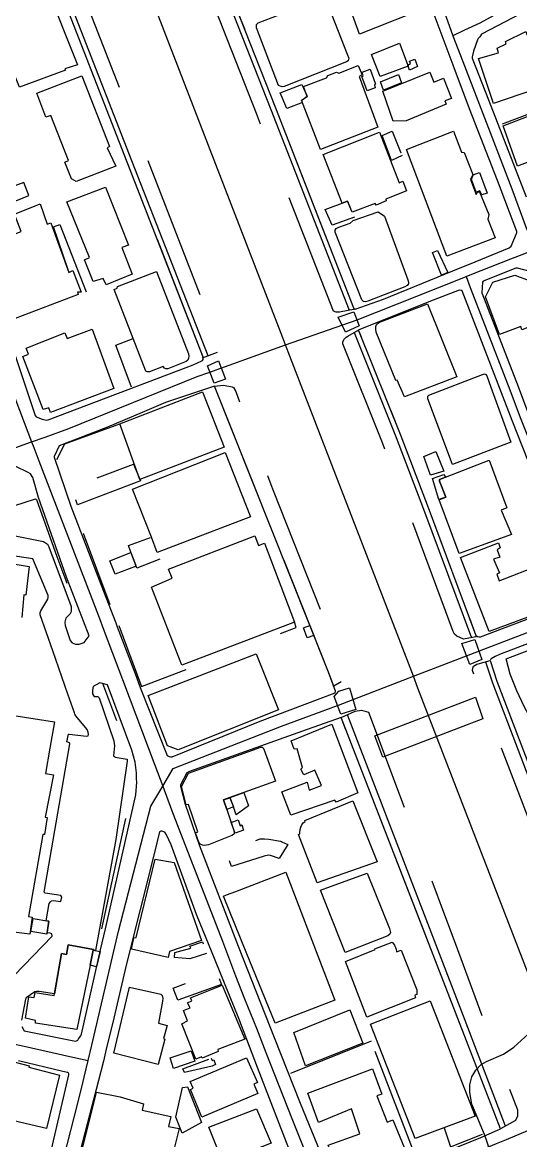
# Model space of a CAD drawing. Header units: millimetres. Extents: x 198785 to 203305, y 542885 to 545889.
# Drawn here: x 200724.9 to 200851.3, y 543112 to 543395.9 of the extents above; entities that cross this region are included whole.
import ezdxf

# ---------------------------------------------------------------- set-up
doc = ezdxf.new("R2010")
doc.units = ezdxf.units.MM
for name, pattern in [('FENCE_25K', [54.3, 28.7, -9.2, -16.4]), ('HIDDEN_BULD_25K', [28.8, 18.4, -10.4]), ('HIDDEN_IN_25K', [56.5, 36.5, -20])]:
    doc.linetypes.add(name, pattern=pattern)
for name, color, linetype in [('A0013114', 253, 'Continuous'), ('A0013117', 253, 'Continuous'), ('A0013118', 253, 'Continuous'), ('A0023214', 253, 'Continuous'), ('A0023217', 253, 'Continuous'), ('A0033324', 253, 'Continuous'), ('A0033327', 253, 'Continuous'), ('A0043325', 253, 'Continuous'), ('B0014111', 253, 'Continuous'), ('B0014113', 253, 'Continuous'), ('B0014115', 253, 'Continuous'), ('B0014116', 253, 'Continuous'), ('B0014118', 253, 'Continuous'), ('B0024120', 253, 'Continuous'), ('C0076117', 253, 'Continuous'), ('F0017111', 253, 'Continuous'), ('F0047224', 253, 'Continuous')]:
    doc.layers.add(name, color=color, linetype=linetype)

msp = doc.modelspace()

# ---------------------------------------------------------------- linework, layer by layer
at = {"layer": 'A0013114'}
for points in [[(200769.64, 543424.81), (200769.45, 543424.64), (200769.38, 543424.25), (200772.34, 543416.88), (200789.11, 543374.17), (200808.91, 543323.39), (200809.33, 543323.08)], [(200770.78, 543310.32), (200770.83, 543310.88), (200732.19, 543409.99)], [(200810.28, 543317.86), (200810.21, 543317.67), (200820.93, 543290.94), (200827.84, 543272.73), (200839.97, 543240.26), (200840.28, 543239.98)], [(200804.37, 543226.06), (200802.61, 543230.91), (200773.69, 543303.52)], [(200843.58, 543233.87), (200845.33, 543228.6), (200864.92, 543177.38), (200869.97, 543164.57), (200883.92, 543130.08)], [(200846.2, 543114.97), (200837.63, 543137.3), (200805.78, 543219.43)]]:
    msp.add_lwpolyline(points, dxfattribs=at)
at = {"layer": 'A0013117'}
for points in [[(200809.33, 543323.08), (200816.57, 543325.59), (200834.14, 543332.76), (200839.78, 543335.06), (200848.46, 543338.6), (200848.92, 543339.09), (200850.32, 543342.28), (200850.35, 543342.47), (200850.37, 543342.79), (200845.44, 543355.77), (200838.36, 543373.92), (200834.22, 543385.01), (200831.46, 543392.43), (200829.92, 543396.52), (200823.81, 543412.84), (200813.9, 543437.86), (200813.22, 543438.69), (200811.8, 543439.39), (200809.64, 543440.09), (200808.97, 543440.11), (200808.77, 543440.11), (200808.11, 543440.07), (200806.7, 543439.76), (200769.64, 543424.81)], [(200863.14, 543404.34), (200841.42, 543392.88), (200840.95, 543392.21), (200840.86, 543392.12), (200840.6, 543391.79), (200840.43, 543391.41), (200839.35, 543388.57), (200839.09, 543387.49), (200839.07, 543387.17), (200839.06, 543386.81), (200843.18, 543376.22), (200852.77, 543351.56)], [(200850.11, 543333.46), (200841.8, 543330.18), (200841.68, 543329.93), (200841.52, 543327.2), (200850.72, 543303.4), (200853.35, 543296.41), (200869.9, 543254.64), (200874.26, 543252.64), (200880.67, 543255.17), (200882.2, 543259.15), (200869.3, 543293.87), (200862.16, 543312.51), (200855.58, 543331.97), (200855.4, 543332.19), (200850.53, 543333.46), (200850.11, 543333.46)], [(200840.28, 543239.98), (200840.74, 543239.87), (200841.12, 543239.85), (200866.57, 543249.49), (200866.87, 543250.07), (200849.15, 543294.79), (200846.51, 543301.79), (200836.49, 543327.72), (200836.38, 543327.77), (200836.22, 543327.83), (200835.72, 543327.86), (200829.13, 543325.35), (200810.28, 543317.86)], [(200722.22, 543313.85), (200727.32, 543298.62), (200728.14, 543296.04), (200728.41, 543295.75), (200729.96, 543295.14), (200731.02, 543294.91), (200731.48, 543294.95), (200766.5, 543308.25), (200768.23, 543308.91), (200770.46, 543309.92), (200770.58, 543310.07), (200770.78, 543310.32)], [(200773.69, 543303.52), (200761.27, 543299.38), (200755.29, 543296.87), (200746.49, 543293.12), (200734.25, 543288.35), (200732.96, 543285.68), (200732.97, 543285.5), (200737.25, 543273.08), (200744.87, 543253.01), (200748.63, 543243.45), (200749.01, 543242.42), (200753.59, 543230.32), (200754.82, 543227.05), (200761.66, 543209.73), (200762.2, 543209.53), (200762.58, 543209.44), (200762.92, 543209.43), (200785.26, 543218.43), (200804.32, 543225.66), (200804.37, 543226.06)], [(200741.89, 543240.11), (200736.12, 543255.05), (200729.05, 543275.22), (200727.61, 543280.31), (200726.98, 543281.29), (200726.41, 543281.61), (200723.24, 543283.14)], [(200883.92, 543130.08), (200883.96, 543130.04), (200905.34, 543138.25), (200906.06, 543138.62), (200907, 543138.95), (200908.47, 543142.28), (200906.84, 543146.95), (200900.34, 543164.06), (200894.12, 543180.38), (200888.87, 543193.57), (200886.22, 543201.01), (200879.05, 543219.61), (200874.69, 543230.29), (200870.38, 543241.88), (200868.38, 543242.58), (200867.61, 543242.74), (200866.64, 543242.91), (200865.69, 543242.92), (200845.98, 543235.36), (200844.89, 543234.9), (200843.89, 543234.33), (200843.75, 543234.2), (200843.58, 543233.87)], [(200725.34, 543139.85), (200738.36, 543137.25), (200738.67, 543137.28), (200738.96, 543137.52), (200739.16, 543137.83), (200739.74, 543138.59), (200739.93, 543139.05), (200744.77, 543160.43), (200745.98, 543165.71), (200753.15, 543197.11), (200753.71, 543199.76), (200753.93, 543202.95), (200753.91, 543203.85), (200753.87, 543205.33), (200753.5, 543208.03), (200752.73, 543211.1), (200746.52, 543227.69)], [(200805.78, 543219.43), (200796.03, 543215.97), (200767.33, 543205.66), (200766.65, 543205.39), (200765.05, 543202.32), (200765.01, 543201.95), (200766.22, 543197.41), (200769.81, 543187.04), (200779.67, 543161.34), (200788.82, 543138.13), (200795.44, 543121.45), (200804.03, 543100.46), (200807.56, 543099.59), (200808.09, 543099.62), (200822.84, 543105.6), (200835.84, 543110.6), (200841.23, 543112.81), (200845.49, 543114.65), (200846.2, 543114.97)], [(200760.06, 543190.58), (200759.74, 543190.39), (200758.39, 543184.77), (200751.29, 543156.5), (200748.11, 543143.08), (200746.2, 543135.16), (200745.49, 543132.19), (200744.2, 543127.21), (200738.45, 543105.06)], [(200796.22, 543100.36), (200791.07, 543113.67), (200784.55, 543130.52), (200779.88, 543143.01), (200773.8, 543157.79), (200769.11, 543169.43), (200762.63, 543187.09), (200761.52, 543189.62), (200761.03, 543190.25), (200760.82, 543190.4), (200760.34, 543190.58), (200760.16, 543190.58), (200760.06, 543190.58)], [(200724.12, 543076.13), (200732.54, 543110.85), (200736.7, 543128.69), (200736.67, 543128.96), (200736.59, 543129.13), (200736.4, 543129.29), (200735.19, 543129.53), (200723.92, 543132.25)]]:
    msp.add_lwpolyline(points, dxfattribs=at)
at = {"layer": 'A0013118'}
for points in [[(200710.03, 543344.58), (200710.05, 543344.93), (200710.13, 543345.04), (200710.27, 543345.23), (200711.86, 543345.92), (200726.55, 543351.92), (200725.29, 543355.25), (200711.64, 543350.23), (200708.92, 543348.68), (200708.51, 543348.77)], [(200722.7, 543265.64), (200730.32, 543264.08), (200731.29, 543263.45), (200731.65, 543262.69), (200737.26, 543247.55), (200737.34, 543247), (200737.33, 543246.73), (200737.31, 543246.37), (200737.23, 543246.09), (200737.07, 543245.75), (200735.91, 543244.62), (200735.73, 543243.62), (200735.76, 543242.74), (200737.06, 543238.96), (200737.58, 543238.38), (200737.94, 543238.17), (200738.36, 543238.02), (200738.91, 543237.98), (200739.33, 543237.99), (200740.58, 543238.41), (200741.89, 543240.11)], [(200722.84, 543153.91), (200732.49, 543163.88), (200732.38, 543164.44), (200731.99, 543164.64), (200731.18, 543164.77), (200731.66, 543167.66), (200730.95, 543167.79), (200731.68, 543172.16), (200732.04, 543172.64), (200732.35, 543172.85), (200732.72, 543172.91), (200734.67, 543172.71), (200734.9, 543173.83), (200734.68, 543174.18), (200730.74, 543174.79), (200730.49, 543175.08), (200736.98, 543212.74), (200736.88, 543212.94), (200736.23, 543213.24), (200736.58, 543215.15), (200736.78, 543215.21), (200741.15, 543214.69), (200741.63, 543214.78), (200741.71, 543215.08), (200741.65, 543215.72), (200741.35, 543216.38), (200738.49, 543219.85), (200738.26, 543220.26), (200738.12, 543220.6), (200736.48, 543225.29), (200732.63, 543236.36), (200729.45, 543245.5), (200729.46, 543246.09), (200729.58, 543246.46), (200731.36, 543249.44), (200731.46, 543249.91), (200731.43, 543250.34), (200727.56, 543259.66), (200714.97, 543261.58)], [(200746.52, 543227.69), (200744.53, 543228.24), (200742.92, 543227.24), (200742.72, 543226.35), (200742.71, 543225.86), (200742.75, 543225.44), (200742.93, 543224.96), (200743.17, 543224.76), (200744.1, 543224.73), (200744.4, 543224.4), (200748.12, 543213.5), (200748.3, 543212.24), (200748.04, 543209.68), (200748.27, 543209.46), (200748.48, 543209.37), (200751.47, 543208.85), (200751.53, 543208.69), (200751.52, 543208.29), (200748.6, 543188.39), (200743.51, 543160.22), (200742.9, 543160.33), (200742.94, 543160.54), (200736.54, 543161.68), (200736.1, 543159.24), (200734.82, 543159.48), (200733.09, 543149.28), (200729.15, 543149.83), (200728.52, 543149.83), (200728.04, 543149.72), (200725.85, 543148.26), (200725.7, 543147.9), (200724.66, 543142.57)], [(200724.79, 543140.92), (200725.34, 543139.85)]]:
    msp.add_lwpolyline(points, dxfattribs=at)
at = {"layer": 'A0023214'}
msp.add_lwpolyline([(200888.35, 543063.49), (200882.08, 543079.74), (200867.7, 543116.99), (200866.5, 543120.11), (200865.5, 543122.7), (200825.29, 543226.88), (200824.13, 543229.88), (200822.85, 543233.22), (200792.77, 543311.16), (200791.66, 543314.02), (200790.56, 543316.87), (200751.67, 543417.65), (200750.26, 543421.3), (200747.02, 543429.69), (200732.28, 543467.88), (200731.37, 543470.26), (200730.11, 543473.5), (200698.88, 543554.43), (200687.21, 543580.24), (200679, 543598.38)], dxfattribs=at)
at = {"layer": 'A0023217'}
for points in [[(200813.37, 543446.29), (200815.12, 543441.77), (200816.94, 543437.09), (200825.76, 543414.91), (200832.32, 543397.42), (200834.17, 543392.5)], [(200875.71, 543415.1), (200874.16, 543414.18), (200866.89, 543409.87), (200840.99, 543395.64), (200837.12, 543393.86), (200834.17, 543392.5)], [(200834.17, 543392.5), (200836.64, 543385.91), (200849.07, 543353.63), (200852.77, 543343.76), (200855.14, 543338.27)], [(200706.65, 543342.72), (200708.01, 543339.26), (200717.97, 543313.79), (200725.39, 543294.26), (200727.26, 543289.36)], [(200837.5, 543331.37), (200840.68, 543332.64), (200841.36, 543332.92), (200848.87, 543335.87), (200852.79, 543337.37), (200855.14, 543338.27)], [(200727.26, 543289.36), (200730.7, 543290.6), (200736.72, 543292.78), (200769.3, 543305.96), (200772.2, 543307), (200791.66, 543314.02), (200809.83, 543320.34), (200835.21, 543330.46), (200837.5, 543331.37)], [(200837.5, 543331.37), (200838.57, 543328.6), (200848.62, 543302.6), (200851.25, 543295.6), (200869.1, 543250.85), (200870.18, 543248.14)], [(200648.62, 543262.22), (200653.98, 543262.88), (200654.23, 543262.92), (200722.37, 543287.59), (200727.26, 543289.36)], [(200727.26, 543289.36), (200727.79, 543287.94), (200729.08, 543284.59), (200744.22, 543245.2), (200745.68, 543241.34), (200747.78, 543235.77), (200750.3, 543229.09), (200758.5, 543207.33), (200760.52, 543201.96)], [(200760.52, 543201.96), (200763.17, 543206.42), (200790.65, 543217.2), (200804.83, 543222.46), (200805.11, 543222.56), (200824.13, 543229.88), (200842.02, 543236.76), (200865.43, 543245.76), (200866.75, 543246.43), (200870.18, 543248.14)], [(200741.58, 543132.32), (200742.5, 543136.2), (200749.31, 543165.19), (200757.49, 543196.87), (200760.52, 543201.96)], [(200760.52, 543201.96), (200762.79, 543195.96), (200764.61, 543191.13), (200775.73, 543162.61), (200778.96, 543153.78), (200781.31, 543147.96), (200784.35, 543140.57), (200786.68, 543134.32), (200793.26, 543117.56), (200799.85, 543101.09), (200800.76, 543098.64), (200802.43, 543094.19)], [(200671.34, 543146.67), (200675.02, 543145.95), (200684.53, 543144.09), (200710.96, 543138.88), (200715.75, 543138.07), (200717.64, 543137.65), (200721.42, 543136.81), (200724.64, 543136.09), (200737.69, 543133.18), (200741.58, 543132.32)], [(200912.21, 543137.64), (200907.75, 543135.95), (200906.57, 543135.5), (200885.54, 543127.43), (200866.5, 543120.11), (200847.67, 543112.2), (200845.17, 543111.15), (200834.21, 543106.59), (200827.71, 543104.09), (200808.92, 543096.25), (200806.87, 543095.6), (200802.43, 543094.19)], [(200725.33, 543066.3), (200727.66, 543075.82), (200735.5, 543107.95), (200739.02, 543121.52), (200740.33, 543126.96), (200740.58, 543128.05), (200741.58, 543132.32)]]:
    msp.add_lwpolyline(points, dxfattribs=at)
at = {"layer": 'A0033324', "linetype": 'HIDDEN_IN_25K', "flags": 128}
for points in [[(200809.33, 543323.08), (200805.41, 543322.32), (200804.57, 543322.32), (200803.87, 543322.54), (200784.57, 543372.06), (200784.46, 543372.35), (200767.69, 543415.04), (200764.99, 543421.77), (200765.02, 543422.15), (200765.45, 543422.64), (200766.21, 543422.91), (200769.46, 543424.05), (200772.34, 543416.88), (200789.11, 543374.17), (200808.91, 543323.39), (200809.33, 543323.08)], [(200774.37, 543312.07), (200770.53, 543310.65), (200770.83, 543310.88), (200751.51, 543360.43), (200732.19, 543409.99), (200735.31, 543410.87), (200735.49, 543410.92), (200736.54, 543410.89), (200737.06, 543410.68), (200737.64, 543409.76), (200756.35, 543361.79), (200774.84, 543314.34), (200774.94, 543313.18), (200774.37, 543312.07)], [(200840.5, 543239.93), (200836.85, 543239.29), (200835.13, 543240.08), (200834.55, 543240.57), (200834.25, 543241.27), (200823.16, 543270.96), (200820.82, 543277.13), (200816.28, 543289.13), (200806.19, 543314.25), (200806.23, 543314.65), (200806.48, 543315.37), (200807.09, 543316), (200807.49, 543316.24), (200810.28, 543317.86), (200810.21, 543317.67), (200820.93, 543290.94), (200827.84, 543272.73), (200839.97, 543240.26), (200840.28, 543239.98), (200840.5, 543239.93)], [(200805.79, 543228.42), (200803.91, 543227.33), (200802.61, 543230.91), (200773.69, 543303.52), (200775.96, 543303.8), (200778.15, 543303.36), (200778.52, 543303.17), (200779.04, 543302.13), (200787.95, 543278.54), (200788.57, 543277.03), (200805.38, 543234.38), (200806.34, 543231.21), (200806.46, 543230.4), (200806.49, 543229.76), (200806.43, 543229.48), (200806.33, 543229.19), (200806.21, 543229.02), (200806.16, 543228.79), (200805.79, 543228.42)], [(200883.92, 543130.08), (200881.06, 543129.5), (200879.57, 543129.82), (200878.37, 543130.5), (200860.25, 543175.59), (200858.34, 543180.6), (200840.62, 543226.92), (200839.16, 543231.32), (200839.19, 543231.89), (200839.41, 543232.42), (200840.26, 543232.93), (200840.6, 543233.03), (200843.58, 543233.87), (200845.33, 543228.6), (200864.92, 543177.38), (200869.97, 543164.57), (200883.92, 543130.08)], [(200850.07, 543117.06), (200846.2, 543114.97), (200837.63, 543137.3), (200805.78, 543219.43), (200809.36, 543220.98), (200811, 543221.25), (200812.72, 543220.78), (200824.19, 543190.24), (200831.78, 543170), (200834.22, 543163.48), (200836.13, 543158.19), (200850.5, 543119.76), (200850.53, 543119.05), (200850.51, 543118.16), (200850.07, 543117.06)]]:
    msp.add_lwpolyline(points, dxfattribs=at)
at = {"layer": 'A0033327'}
for points in [[(200768.28, 543423.63), (200771.17, 543416.42), (200787.95, 543373.72), (200807.8, 543322.78)], [(200772.04, 543311.21), (200752.72, 543360.77), (200733.4, 543410.33)], [(200809.07, 543317.15), (200819.77, 543290.49), (200826.67, 543272.29), (200838.86, 543239.64)], [(200842.38, 543233.53), (200844.16, 543228.18), (200863.75, 543176.93), (200866.28, 543170.53), (200882.67, 543129.83)], [(200847.47, 543115.65), (200837.25, 543142.52), (200807.38, 543220.12)]]:
    msp.add_lwpolyline(points, dxfattribs=at)
at = {"layer": 'A0043325'}
for points in [[(200810.41, 543318.82), (200806.91, 543317.2), (200805.05, 543321.06), (200809, 543322.39), (200810.41, 543318.82)], [(200776.47, 543305.31), (200773.54, 543304.25), (200771.87, 543308.71), (200774.72, 543309.97), (200776.47, 543305.31)], [(200841.5, 543234.14), (200838.46, 543232.84), (200836.45, 543238.21), (200839.68, 543239.19), (200841.5, 543234.14)], [(200809.5, 543221.42), (200805.68, 543220.25), (200804.01, 543224.76), (200805.17, 543226.13), (200807.93, 543226.92), (200809.5, 543221.42)], [(200841.78, 543219.06), (200816.41, 543209.33), (200814.32, 543214.74), (200839.88, 543224.58), (200841.78, 543219.06)]]:
    msp.add_lwpolyline(points, dxfattribs=at)
at = {"layer": 'B0014111'}
for points in [[(200729.1, 543407.02), (200729.7, 543406.75), (200730.21, 543406.3), (200730.73, 543405.77), (200738.89, 543385.12), (200735.73, 543384.05), (200735.88, 543383.71), (200724.16, 543379.4), (200719.41, 543391.43), (200719.87, 543391.61), (200719.42, 543392.75), (200719.34, 543393.48), (200716.36, 543401.9), (200715.62, 543401.67), (200715.28, 543402.93), (200726.3, 543407.13), (200726.33, 543406.77), (200726.85, 543407.08), (200727.56, 543407.15), (200728.36, 543407.16), (200729.1, 543407.02)], [(200823.91, 543398.2), (200810.45, 543392.87), (200807.07, 543402.27), (200820.03, 543407.31), (200823.91, 543398.2)], [(200791.34, 543379.63), (200790.8, 543379.51), (200789.92, 543379.83), (200784.31, 543394.51), (200784.3, 543395.32), (200784.74, 543395.78), (200800.72, 543401.92), (200801.43, 543402.11), (200801.81, 543401.94), (200807.33, 543387.84), (200807.74, 543386.76), (200807.6, 543386.12), (200807.18, 543385.85), (200791.34, 543379.63)], [(200822.79, 543384.77), (200815.67, 543382.11), (200813.54, 543387.73), (200820.61, 543390.58), (200822.79, 543384.77)], [(200810.14, 543384.89), (200811.11, 543382.53), (200810.4, 543382.14), (200815.14, 543369.24), (200800.56, 543363.64), (200795.72, 543376.16), (200797.17, 543377.04), (200796.28, 543379.61), (200802.06, 543381.83), (200802.43, 543382.41), (200804.65, 543383.27), (200805.24, 543383), (200810.14, 543384.89)], [(200828.3, 543383.21), (200829.28, 543380.73), (200831.78, 543381.72), (200833.76, 543376.59), (200832.13, 543375.97), (200832.42, 543375.11), (200822.29, 543370.92), (200818.97, 543370.81), (200816.38, 543378.38), (200828.3, 543383.21)], [(200739.97, 543382.34), (200746.99, 543364.33), (200746.43, 543364.03), (200748.59, 543359.39), (200738.57, 543355.49), (200737.37, 543356.2), (200735.69, 543360.35), (200736.6, 543360.84), (200732.14, 543372.25), (200730.85, 543371.83), (200728.58, 543377.93), (200739.97, 543382.34)], [(200864.26, 543376.32), (200864.57, 543375.54), (200865.26, 543375.82), (200867.76, 543369.3), (200866.33, 543368.67), (200867.34, 543365.8), (200850.55, 543359.41), (200846.91, 543369.63), (200864.26, 543376.32)], [(200815.53, 543367.98), (200820.52, 543355.14), (200821.43, 543355.58), (200822.38, 543353.1), (200817.13, 543351), (200817.24, 543350.57), (200814.67, 543349.48), (200814.46, 543349.92), (200808.63, 543347.69), (200807.38, 543350.51), (200806.07, 543350.02), (200801.22, 543362.3), (200815.53, 543367.98)], [(200838.62, 543356.02), (200840.07, 543352.19), (200840.41, 543352.75), (200840.89, 543352.88), (200843.27, 543347.12), (200843.04, 543345.93), (200844.85, 543341.15), (200832.63, 543336.53), (200822.34, 543363.58), (200834.3, 543368.24), (200836.32, 543362.95), (200837.05, 543362.81), (200839.22, 543357.24), (200838.62, 543356.02)], [(200752.75, 543331.95), (200746.2, 543329.21), (200745.38, 543330.83), (200742.88, 543330.11), (200740.68, 543335.59), (200741.99, 543336.15), (200736.17, 543350.29), (200746, 543354.07), (200751.82, 543339.31), (200750.14, 543338.73), (200752.75, 543331.95)], [(200729.46, 543349.77), (200731.22, 543344.66), (200732.18, 543344.95), (200736.69, 543332.4), (200737.72, 543332.87), (200739.82, 543327.42), (200738.88, 543327.37), (200739.1, 543326.83), (200723.1, 543320.74), (200721.66, 543324.09), (200720.06, 543323.39), (200714.9, 543337.07), (200716.74, 543337.77), (200716.13, 543339.48), (200724.6, 543342.81), (200722.94, 543347.22), (200729.46, 543349.77)], [(200812.58, 543325.13), (200811.94, 543324.94), (200811.48, 543325.03), (200811.07, 543325.4), (200804.31, 543342.62), (200804.31, 543343.14), (200804.52, 543343.56), (200805.24, 543343.9), (200808.11, 543344.9), (200808.88, 543345.55), (200815.18, 543347.75), (200816.83, 543346.64), (200822.75, 543330.51), (200822.91, 543329.95), (200822.89, 543329.47), (200822.57, 543329.09), (200821.98, 543328.76), (200812.58, 543325.13)], [(200766.51, 543309.77), (200761.8, 543307.91), (200761.3, 543307.91), (200760.96, 543308.08), (200760.64, 543308.54), (200757.18, 543307.15), (200756.55, 543307.16), (200756.26, 543307.3), (200748.23, 543328.06), (200748.95, 543328.38), (200749.07, 543328.81), (200758.94, 543332.64), (200767.03, 543311.69), (200767.11, 543311.17), (200767.06, 543310.62), (200766.86, 543310.1), (200766.51, 543309.77)], [(200857.26, 543320.03), (200851.61, 543317.83), (200851.38, 543318.67), (200845.97, 543316.64), (200842.42, 543326.17), (200844.25, 543329.93), (200849.86, 543331.67), (200853.49, 543330.34), (200857.26, 543320.03)], [(200835.17, 543305.89), (200821.83, 543300.81), (200820.04, 543305.08), (200819.69, 543304.95), (200814.71, 543317.26), (200814.58, 543318.01), (200814.58, 543318.68), (200814.78, 543319.2), (200815.4, 543319.65), (200827.71, 543324.39), (200835.17, 543305.89)], [(200742.63, 543317.95), (200748.13, 543302.9), (200732.05, 543296.83), (200731.64, 543298), (200730.23, 543297.59), (200725.06, 543311.07), (200726.44, 543311.63), (200725.88, 543313.14), (200735.71, 543317.02), (200736.26, 543315.63), (200742.63, 543317.95)], [(200848.85, 543289.29), (200834.01, 543283.63), (200827.77, 543300.28), (200827.76, 543300.97), (200828.05, 543301.27), (200841.64, 543306.51), (200842.15, 543306.61), (200842.47, 543306.48), (200842.75, 543306.13), (200843.8, 543303.23), (200848.85, 543289.29)], [(200776.14, 543288.07), (200754.75, 543279.86), (200749.62, 543293.98), (200770.59, 543302.12), (200776.14, 543288.07)], [(200782.78, 543270.33), (200759.14, 543261.3), (200757.64, 543265.16), (200752.88, 543277.41), (200776.36, 543286.66), (200782.78, 543270.33)], [(200849.04, 543265.84), (200835.73, 543261.04), (200830.63, 543274.69), (200832.37, 543275.34), (200830.77, 543279.43), (200830.78, 543279.82), (200843.36, 543284.76), (200847.86, 543272.64), (200846.42, 543272.02), (200849.04, 543265.84)], [(200783.87, 543265.54), (200784.84, 543263.04), (200786.32, 543263.68), (200793.96, 543243.58), (200765.34, 543232.69), (200757.7, 543252.5), (200762.91, 543254.79), (200761.97, 543257.09), (200783.87, 543265.54)], [(200845.29, 543255.81), (200845.93, 543254.12), (200859.76, 543259.49), (200863.66, 543248.81), (200843.34, 543241.23), (200836.04, 543260.04), (200845.71, 543263.76), (200846.18, 543262.44), (200845.35, 543262.01), (200846.04, 543260.14), (200844.48, 543259.6), (200845.97, 543256.13), (200845.29, 543255.81)], [(200873.89, 543224.32), (200873.69, 543222.62), (200873.38, 543220.89), (200872.94, 543219.57), (200872.62, 543219.08), (200866.03, 543216.36), (200863.24, 543223.41), (200853.54, 543219.83), (200852.24, 543222.16), (200850.37, 543226.19), (200848.64, 543230.42), (200847.7, 543234.32), (200863.8, 543240.48), (200863.69, 543240.93), (200866.41, 543242.08), (200867.03, 543242.09), (200868.73, 543241.56), (200869.96, 543240.85), (200873.17, 543232.56), (200873.69, 543230.92), (200873.85, 543229.7), (200873.93, 543228.15), (200873.95, 543226.2), (200873.89, 543224.32)], [(200789.93, 543221.32), (200764.44, 543211.19), (200761.76, 543212.22), (200756.85, 543224.97), (200784.21, 543235.58), (200789.93, 543221.32)], [(200803.4, 543217.7), (200810.03, 543200.27), (200804.55, 543197.88), (200804.23, 543198.41), (200793.06, 543194.58), (200790.78, 543200.53), (200797.19, 543203.02), (200797.7, 543200.98), (200800.83, 543202.13), (200799.12, 543206.07), (200796.29, 543204.86), (200795.6, 543206.31), (200795.98, 543206.74), (200794.61, 543211.46), (200793.88, 543211.36), (200793.09, 543213.46), (200803.4, 543217.7)], [(200775.97, 543198.49), (200776.79, 543196.04), (200777.9, 543192.76), (200778.5, 543190.99), (200778.66, 543190.35), (200778.64, 543189.88), (200778.45, 543189.69), (200778.03, 543189.41), (200772.1, 543187.1), (200771.1, 543186.94), (200770.63, 543186.97), (200769.97, 543187.3), (200769.71, 543187.75), (200768.87, 543190.13), (200769.44, 543190.38), (200767.04, 543197.28), (200766.44, 543197.22), (200765.28, 543201.87), (200767.06, 543205.28), (200785.38, 543211.86), (200785.78, 543211.87), (200786.04, 543211.67), (200786.22, 543211.37), (200789.13, 543203.26), (200781.09, 543200.35), (200777.59, 543199.08), (200775.97, 543198.49)], [(200814.9, 543182.79), (200799.68, 543177.42), (200794.97, 543189.72), (200795.35, 543189.87), (200795.34, 543190.2), (200795.4, 543190.96), (200795.53, 543191.53), (200795.79, 543192.17), (200796.17, 543192.69), (200796.63, 543193.02), (200796.55, 543193.24), (200808.72, 543198.26), (200814.9, 543182.79)], [(200762.21, 543159.96), (200761.9, 543158.47), (200752.57, 543160.58), (200753.23, 543163.43), (200753.79, 543163.52), (200758.59, 543183.41), (200763.47, 543182.61), (200770.33, 543162.75), (200762.21, 543159.96)], [(200804.17, 543147.62), (200789.07, 543141.81), (200781.73, 543159.79), (200777.53, 543170.09), (200775.91, 543174.04), (200776.75, 543174.37), (200779.07, 543175.26), (200779.48, 543175.42), (200791.77, 543180.14), (200799.45, 543160), (200804.17, 543147.62)], [(200817.68, 543163.99), (200806.8, 543159.74), (200800.58, 543175.54), (200812.38, 543179.85), (200818.07, 543165.82), (200818.26, 543165.17), (200818.28, 543164.82), (200818.16, 543164.36), (200817.68, 543163.99)], [(200819.73, 543160.62), (200819.85, 543159.95), (200821.06, 543160.31), (200824.97, 543150.24), (200824.97, 543149.1), (200824.53, 543148.91), (200824.7, 543148.21), (200812.32, 543143.32), (200806.89, 543157.45), (200814.41, 543160.48), (200814.35, 543160.64), (200818.72, 543162.39), (200819.37, 543161.63), (200819.73, 543160.62)], [(200761.05, 543137.78), (200759.34, 543131.27), (200748.13, 543134.19), (200752.14, 543150.95), (200760.02, 543149.13), (200760.35, 543148.81), (200760.53, 543148.08), (200760.51, 543147.36), (200759.43, 543141.8), (200761.64, 543141.22), (200760.71, 543137.91), (200761.05, 543137.78)], [(200774.62, 543134.63), (200770.5, 543132.88), (200770.36, 543133.29), (200768.89, 543132.64), (200765.36, 543141.66), (200766.84, 543142.36), (200765.81, 543144.98), (200767.53, 543145.73), (200766.85, 543147), (200767.91, 543147.51), (200767.6, 543148.26), (200775.64, 543151.48), (200781.34, 543137.78), (200774.47, 543135.13), (200774.62, 543134.63)], [(200839.8, 543118.17), (200824.54, 543112.53), (200813.27, 543141.57), (200828.37, 543147.48), (200839.8, 543118.17)], [(200811.3, 543136.72), (200796.77, 543130.93), (200793.77, 543139.4), (200807.97, 543145.16), (200811.3, 543136.72)], [(200784.65, 543123.91), (200770.44, 543117.9), (200767.56, 543124.98), (200768.26, 543125.31), (200767.49, 543127.03), (200781.75, 543132.97), (200784.55, 543126.76), (200783.66, 543126.28), (200784.65, 543123.91)], [(200734.37, 543128.62), (200731.02, 543115.06), (200719.84, 543117.71), (200723.07, 543131.87), (200726.63, 543130.97), (200726.52, 543130.65), (200734.37, 543128.62)], [(200814.84, 543123.35), (200817.46, 543116.63), (200818.95, 543117.22), (200821.86, 543110.03), (200805.5, 543103.31), (200802.51, 543110.81), (200810.51, 543113.67), (200808.4, 543120.07), (200800.05, 543116.6), (200797.36, 543124.01), (200813.75, 543130.21), (200816.14, 543123.81), (200814.84, 543123.35)], [(200770.33, 543116.56), (200765.47, 543113.9), (200763.83, 543117.97), (200765.55, 543125.48), (200766.79, 543125.64), (200770.33, 543116.56)], [(200788.06, 543111.35), (200775.8, 543106.54), (200772.21, 543115.39), (200784.34, 543120.07), (200788.06, 543111.35)]]:
    msp.add_lwpolyline(points, dxfattribs=at)
at = {"layer": 'B0014113'}
for points in [[(200852.63, 543393.6), (200852.9, 543392.77), (200854.74, 543393.37), (200855.78, 543390.39), (200855.04, 543390.09), (200858.07, 543379.96), (200844.46, 543375.32), (200840.64, 543386.74), (200845.72, 543388.13), (200845.41, 543389.32), (200847.69, 543390.4), (200847.46, 543391.05), (200852.63, 543393.6)], [(200742.9, 543160.33), (200742.11, 543156.49), (200738.75, 543140.17), (200728.22, 543141.82), (200728.29, 543142.45), (200725.72, 543143.05), (200726.56, 543148.45), (200727.95, 543148.33), (200728.14, 543149.56), (200733.02, 543148.84), (200734.82, 543159.48), (200736.1, 543159.24), (200736.54, 543161.68), (200742.94, 543160.54), (200742.9, 543160.33)]]:
    msp.add_lwpolyline(points, dxfattribs=at)
at = {"layer": 'B0014115'}
for points in [[(200714.84, 543259.68), (200726.64, 543257.73), (200725.76, 543250.47), (200725.31, 543250.57), (200724.77, 543244.8)], [(200721.67, 543220.06), (200733.07, 543218.31)], [(200733.07, 543218.31), (200731.92, 543211.64), (200730.77, 543205.18), (200732.81, 543204.84), (200730.67, 543194.09), (200731.22, 543193.98), (200730.54, 543189.74), (200730.15, 543189.69), (200726.51, 543168.89), (200727.38, 543168.73), (200726.81, 543164.39), (200722.72, 543164.9)], [(200732.27, 543078.38), (200743.71, 543124.31), (200749.69, 543123.08), (200755.63, 543121.35), (200755.32, 543119.73), (200762.58, 543118.12), (200762, 543115.55), (200764.66, 543115.04)], [(200764.66, 543115.04), (200762.6, 543106.58)]]:
    msp.add_lwpolyline(points, dxfattribs=at)
at = {"layer": 'B0014116', "linetype": 'HIDDEN_BULD_25K', "flags": 128}
for points in [[(200825.18, 543384.66), (200823.13, 543383.75), (200822.75, 543385.03), (200823.4, 543385.4), (200823.17, 543385.99), (200824.48, 543386.5), (200825.18, 543384.66)], [(200814.39, 543379.24), (200812.41, 543378.48), (200811.03, 543382.12), (200811.4, 543382.2), (200811.1, 543383.23), (200813.18, 543384.02), (200814.51, 543380.22), (200814.28, 543380.06), (200814.39, 543379.24)], [(200795.95, 543375.51), (200792.03, 543373.99), (200790.31, 543377.95), (200795.86, 543380.14), (200797.06, 543377.31), (200797.15, 543377.05), (200795.69, 543376.17), (200795.95, 543375.51)], [(200821.1, 543380.53), (200816.58, 543378.63), (200815.76, 543380.78), (200820.31, 543382.68), (200821.1, 543380.53)], [(200821.25, 543362.08), (200818.58, 543360.84), (200816.22, 543367.17), (200818.71, 543368.28), (200821.25, 543362.08)], [(200840.92, 543357.8), (200842.83, 543352.54), (200841.46, 543352.08), (200841, 543353.07), (200840.05, 543352.79), (200838.84, 543356.01), (200839.33, 543357.19), (200840.92, 543357.8)], [(200809.16, 543346.43), (200803.49, 543344.37), (200801.75, 543348.38), (200807.37, 543350.49), (200809.16, 543346.43)], [(200734.41, 543344.6), (200741.4, 543326.75), (200740.43, 543326.55), (200737.84, 543333.17), (200736.62, 543332.84), (200732.82, 543343.93), (200734.41, 543344.6)], [(200832.83, 543332.34), (200831.22, 543331.68), (200829, 543337.45), (200830.28, 543337.94), (200832.83, 543332.34)], [(200831.81, 543281.95), (200828.45, 543280.94), (200826.74, 543285.65), (200829.81, 543286.91), (200831.81, 543281.95)], [(200754.89, 543279.48), (200738.93, 543273.43), (200737.29, 543277.79), (200753.14, 543283.73), (200754.89, 543279.48)], [(200832.34, 543275.35), (200830.62, 543274.71), (200828.96, 543280.04), (200831.89, 543281.1), (200832.28, 543280.44), (200830.76, 543279.84), (200830.75, 543279.43), (200832.34, 543275.35)], [(200759.77, 543259.59), (200753.97, 543257.3), (200753.77, 543257.83), (200752.47, 543261.34), (200751.82, 543263.08), (200757.62, 543265.15), (200759.13, 543261.29), (200759.77, 543259.59)], [(200753.75, 543257.82), (200748.42, 543255.79), (200747.13, 543259.2), (200752.45, 543261.33), (200753.75, 543257.82)], [(200778.46, 543196.73), (200776.81, 543196.05), (200775.99, 543198.48), (200777.58, 543199.05), (200778.46, 543196.73)], [(200782.28, 543196.95), (200779.2, 543194.71), (200778.48, 543196.74), (200777.6, 543199.06), (200781.09, 543200.33), (200782.28, 543196.95)], [(200779.68, 543193.42), (200780.21, 543191.93), (200780.58, 543192.14), (200781.05, 543190.76), (200778.88, 543190.02), (200777.91, 543192.76), (200779.68, 543193.42)], [(200792.29, 543187.17), (200790.05, 543183.63), (200787.89, 543184.4), (200787.39, 543184.44), (200786.3, 543184.24), (200777.94, 543181.58), (200777.39, 543183.44), (200776.77, 543185.53), (200776.9, 543185.58), (200785.21, 543188.59), (200786.32, 543188.63), (200787.45, 543188.49), (200790.45, 543187.97), (200790.9, 543187.79), (200792.29, 543187.17)], [(200731.66, 543167.66), (200731.11, 543164.36), (200727.04, 543165.04), (200727.68, 543168.37), (200731.66, 543167.66)], [(200771.64, 543159.5), (200767.39, 543158.11), (200763.48, 543158.44), (200763.63, 543159.71), (200767.65, 543160.8), (200767.39, 543161.34), (200770.64, 543162.41), (200771.64, 543159.5)], [(200742.9, 543160.33), (200744.68, 543160.01), (200743.76, 543156.13), (200742.13, 543156.49), (200742.9, 543160.33)], [(200775.45, 543151.63), (200764.37, 543147.61), (200763.2, 543150.67), (200774.19, 543154.98), (200775.45, 543151.63)], [(200768.66, 543132.12), (200763.24, 543130.27), (200762.38, 543132.96), (200767.74, 543134.81), (200768.66, 543132.12)], [(200772.86, 543132.92), (200773.11, 543132.36), (200773.46, 543132.5), (200773.9, 543131.28), (200773.08, 543130.88), (200766.06, 543129.27), (200765.65, 543130.19), (200772.86, 543132.92)]]:
    msp.add_lwpolyline(points, dxfattribs=at)
at = {"layer": 'B0014118', "linetype": 'HIDDEN_BULD_25K', "flags": 128}
msp.add_lwpolyline([(200798.9, 543240.2), (200797.16, 543239.61), (200796.28, 543242.16), (200797.88, 543242.75), (200798.9, 543240.2)], dxfattribs=at)
at = {"layer": 'B0024120', "linetype": 'FENCE_25K', "flags": 128}
for points in [[(200733.7, 543284.91), (200735.71, 543288.89), (200749.63, 543293.94)], [(200722.75, 543273.15), (200728.28, 543274.92), (200728.53, 543274.74), (200733.68, 543260.31), (200738.45, 543247.54), (200739.94, 543243.98), (200741.47, 543240.17)], [(200740.37, 543266.2), (200747.12, 543248.11)], [(200749.43, 543242.73), (200755.11, 543227.24), (200794.4, 543242.29), (200793.96, 543243.58)], [(200745.04, 543165.72), (200752.63, 543200.45), (200752.88, 543203.19), (200752.86, 543204.38), (200752.83, 543205.32), (200752.75, 543206.7), (200752.51, 543208.61), (200745.36, 543228.01)], [(200824.75, 543107.8), (200813.4, 543137.2), (200809.06, 543148.45)], [(200813.4, 543137.2), (200792.98, 543129.01)]]:
    msp.add_lwpolyline(points, dxfattribs=at)
at = {"layer": 'C0076117'}
msp.add_lwpolyline([(200831.95, 543115.27), (200833.54, 543110.43), (200841.67, 543113.65)], dxfattribs=at)
at = {"layer": 'F0017111', "elevation": 30}
msp.add_lwpolyline([(200844.34, 543107.18), (200842.16, 543113.52), (200838.99, 543121.25), (200838.41, 543124.17), (200838.46, 543126.15), (200838.97, 543128.14), (200839.96, 543129.84), (200841.34, 543131.28), (200842.71, 543132.1), (200846.98, 543133.96), (200849.58, 543135.73), (200855.19, 543140.82)], dxfattribs=at)
at = {"layer": 'F0047224'}
for points in [[(200846.76, 543370.16), (200863.04, 543376.27), (200861.76, 543379.88), (200861.74, 543380.18), (200879.12, 543387.05)], [(200752.62, 543303.24), (200748.67, 543313.91), (200753.04, 543315.64)]]:
    msp.add_lwpolyline(points, dxfattribs=at)

doc.saveas('drawing.dxf')
